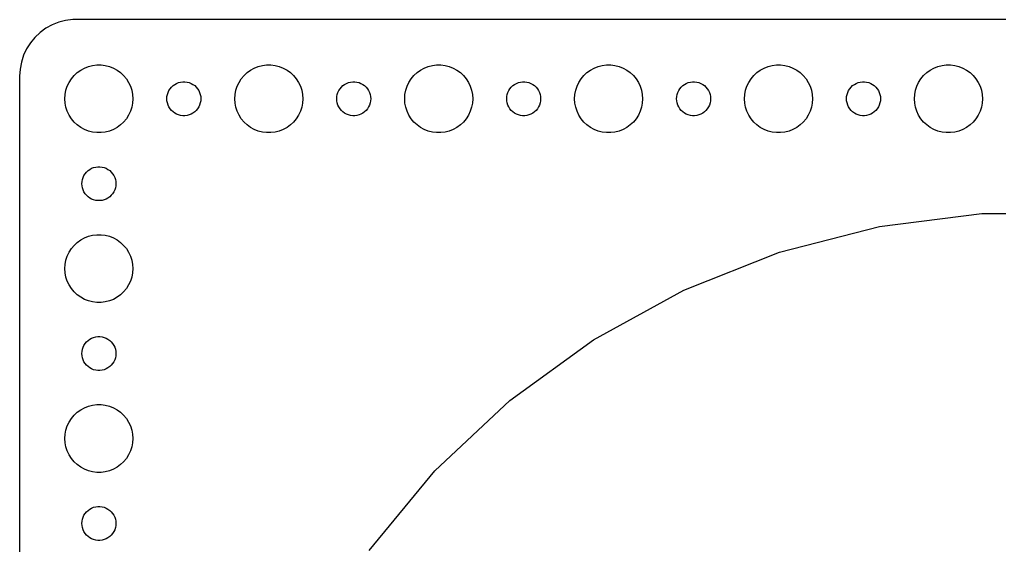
# Model space of a CAD drawing. Header units: metres. Extents: x -90 to 90, y -89 to 89.
# Drawn here: x -89.5 to -3, y 43.1 to 89.5 of the extents above; entities that cross this region are included whole.
import ezdxf

# ---------------------------------------------------------------- set-up
doc = ezdxf.new("R2010")
doc.units = ezdxf.units.M

msp = doc.modelspace()

# ---------------------------------------------------------------- linework, layer by layer
for p, q in [((-86.0451, 89.2553), (-86.6289, 89.0241)), ((-85.4369, 89.4114), (-86.0451, 89.2553)), ((-84.8139, 89.4901), (-85.4369, 89.4114)), ((84.8139, 89.4901), (-84.8139, 89.4901)), ((-87.6871, 88.3526), (-88.1448, 87.9227)), ((-87.1791, 88.7216), (-87.6871, 88.3526)), ((-86.6289, 89.0241), (-87.1791, 88.7216)), ((-88.5451, 87.4389), (-88.8815, 86.9088)), ((-88.1448, 87.9227), (-88.5451, 87.4389)), ((-88.8815, 86.9088), (-89.1489, 86.3406)), ((-89.3429, 85.7434), (-89.4606, 85.1267)), ((-89.1489, 86.3406), (-89.3429, 85.7434)), ((-89.4606, 85.1267), (-89.5, 84.5)), ((-84.6869, 84.5536), (-84.4123, 84.8115)), ((-84.4123, 84.8115), (-84.1075, 85.033)), ((-84.1075, 85.033), (-83.7773, 85.2145)), ((-83.7773, 85.2145), (-83.427, 85.3532)), ((-83.427, 85.3532), (-83.0621, 85.4469)), ((-83.0621, 85.4469), (-82.6884, 85.4941)), ((-82.6884, 85.4941), (-82.3116, 85.4941)), ((-82.3116, 85.4941), (-81.9379, 85.4469)), ((-81.9379, 85.4469), (-81.573, 85.3532)), ((-81.573, 85.3532), (-81.2227, 85.2145)), ((-81.2227, 85.2145), (-80.8925, 85.033)), ((-80.8925, 85.033), (-80.5877, 84.8115)), ((-80.5877, 84.8115), (-80.3131, 84.5536)), ((-69.6869, 84.5536), (-69.4123, 84.8115)), ((-69.4123, 84.8115), (-69.1075, 85.033)), ((-69.1075, 85.033), (-68.7773, 85.2145)), ((-68.7773, 85.2145), (-68.427, 85.3532)), ((-68.427, 85.3532), (-68.0621, 85.4469)), ((-68.0621, 85.4469), (-67.6884, 85.4941)), ((-67.6884, 85.4941), (-67.3116, 85.4941)), ((-67.3116, 85.4941), (-66.9379, 85.4469)), ((-66.9379, 85.4469), (-66.573, 85.3532)), ((-66.573, 85.3532), (-66.2227, 85.2145)), ((-66.2227, 85.2145), (-65.8925, 85.033)), ((-65.8925, 85.033), (-65.5877, 84.8115)), ((-65.5877, 84.8115), (-65.3131, 84.5536)), ((-54.6869, 84.5536), (-54.4123, 84.8115)), ((-54.4123, 84.8115), (-54.1075, 85.033)), ((-54.1075, 85.033), (-53.7773, 85.2145)), ((-53.7773, 85.2145), (-53.427, 85.3532)), ((-53.427, 85.3532), (-53.0621, 85.4469)), ((-53.0621, 85.4469), (-52.6884, 85.4941)), ((-52.6884, 85.4941), (-52.3116, 85.4941)), ((-52.3116, 85.4941), (-51.9379, 85.4469)), ((-51.9379, 85.4469), (-51.5729, 85.3532)), ((-51.5729, 85.3532), (-51.2227, 85.2145)), ((-51.2227, 85.2145), (-50.8925, 85.033)), ((-50.8925, 85.033), (-50.5877, 84.8115)), ((-50.5877, 84.8115), (-50.3131, 84.5536)), ((-39.6869, 84.5536), (-39.4123, 84.8115)), ((-39.4123, 84.8115), (-39.1075, 85.033)), ((-39.1075, 85.033), (-38.7773, 85.2145)), ((-38.7773, 85.2145), (-38.427, 85.3532)), ((-38.427, 85.3532), (-38.0621, 85.4469)), ((-38.0621, 85.4469), (-37.6884, 85.4941)), ((-37.6884, 85.4941), (-37.3116, 85.4941)), ((-37.3116, 85.4941), (-36.9379, 85.4469)), ((-36.9379, 85.4469), (-36.5729, 85.3532)), ((-36.5729, 85.3532), (-36.2227, 85.2145)), ((-36.2227, 85.2145), (-35.8925, 85.033)), ((-35.8925, 85.033), (-35.5877, 84.8115)), ((-35.5877, 84.8115), (-35.3131, 84.5536)), ((-24.6869, 84.5536), (-24.4123, 84.8115)), ((-24.4123, 84.8115), (-24.1075, 85.033)), ((-24.1075, 85.033), (-23.7773, 85.2145)), ((-23.7773, 85.2145), (-23.427, 85.3532)), ((-23.427, 85.3532), (-23.0621, 85.4469)), ((-23.0621, 85.4469), (-22.6884, 85.4941)), ((-22.6884, 85.4941), (-22.3116, 85.4941)), ((-22.3116, 85.4941), (-21.9379, 85.4469)), ((-21.9379, 85.4469), (-21.5729, 85.3532)), ((-21.5729, 85.3532), (-21.2227, 85.2145)), ((-21.2227, 85.2145), (-20.8925, 85.033)), ((-20.8925, 85.033), (-20.5877, 84.8115)), ((-20.5877, 84.8115), (-20.3131, 84.5536)), ((-9.6869, 84.5536), (-9.41226, 84.8115)), ((-9.41226, 84.8115), (-9.10747, 85.033)), ((-9.10747, 85.033), (-8.77733, 85.2145)), ((-8.77733, 85.2145), (-8.42705, 85.3532)), ((-8.42705, 85.3532), (-8.06213, 85.4469)), ((-8.06213, 85.4469), (-7.68837, 85.4941)), ((-7.68837, 85.4941), (-7.31161, 85.4941)), ((-7.31161, 85.4941), (-6.93785, 85.4469)), ((-6.93785, 85.4469), (-6.57294, 85.3532)), ((-6.57294, 85.3532), (-6.22266, 85.2145)), ((-6.22266, 85.2145), (-5.89252, 85.033)), ((-5.89252, 85.033), (-5.58772, 84.8115)), ((-5.58772, 84.8115), (-5.31308, 84.5536)), ((-89.5, 84.5), (-89.5, -84.5)), ((-85.2893, 83.6044), (-85.1289, 83.9453)), ((-85.1289, 83.9453), (-84.927, 84.2634)), ((-84.927, 84.2634), (-84.6869, 84.5536)), ((-80.3131, 84.5536), (-80.073, 84.2634)), ((-80.073, 84.2634), (-79.8711, 83.9453)), ((-79.8711, 83.9453), (-79.7107, 83.6044)), ((-75.6387, 83.8572), (-75.4635, 83.9266)), ((-75.4635, 83.9266), (-75.2811, 83.9734)), ((-75.2811, 83.9734), (-75.0942, 83.997)), ((-75.0942, 83.997), (-74.9058, 83.997)), ((-74.9058, 83.997), (-74.7189, 83.9734)), ((-74.7189, 83.9734), (-74.5365, 83.9266)), ((-74.5365, 83.9266), (-74.3613, 83.8572)), ((-70.2893, 83.6044), (-70.1289, 83.9453)), ((-70.1289, 83.9453), (-69.927, 84.2634)), ((-69.927, 84.2634), (-69.6869, 84.5536)), ((-65.3131, 84.5536), (-65.073, 84.2634)), ((-65.073, 84.2634), (-64.8711, 83.9453)), ((-64.8711, 83.9453), (-64.7107, 83.6044)), ((-60.6387, 83.8572), (-60.4635, 83.9266)), ((-60.4635, 83.9266), (-60.2811, 83.9734)), ((-60.2811, 83.9734), (-60.0942, 83.997)), ((-60.0942, 83.997), (-59.9058, 83.997)), ((-59.9058, 83.997), (-59.7189, 83.9734)), ((-59.7189, 83.9734), (-59.5365, 83.9266)), ((-59.5365, 83.9266), (-59.3613, 83.8572)), ((-55.2893, 83.6044), (-55.1289, 83.9453)), ((-55.1289, 83.9453), (-54.927, 84.2634)), ((-54.927, 84.2634), (-54.6869, 84.5536)), ((-50.3131, 84.5536), (-50.0729, 84.2634)), ((-50.0729, 84.2634), (-49.8711, 83.9453)), ((-49.8711, 83.9453), (-49.7107, 83.6044)), ((-45.6387, 83.8572), (-45.4635, 83.9266)), ((-45.4635, 83.9266), (-45.2811, 83.9734)), ((-45.2811, 83.9734), (-45.0942, 83.997)), ((-45.0942, 83.997), (-44.9058, 83.997)), ((-44.9058, 83.997), (-44.7189, 83.9734)), ((-44.7189, 83.9734), (-44.5365, 83.9266)), ((-44.5365, 83.9266), (-44.3613, 83.8572)), ((-40.2893, 83.6044), (-40.1289, 83.9453)), ((-40.1289, 83.9453), (-39.927, 84.2634)), ((-39.927, 84.2634), (-39.6869, 84.5536)), ((-35.3131, 84.5536), (-35.0729, 84.2634)), ((-35.0729, 84.2634), (-34.8711, 83.9453)), ((-34.8711, 83.9453), (-34.7107, 83.6044)), ((-30.6387, 83.8572), (-30.4635, 83.9266)), ((-30.4635, 83.9266), (-30.2811, 83.9734)), ((-30.2811, 83.9734), (-30.0942, 83.997)), ((-30.0942, 83.997), (-29.9058, 83.997)), ((-29.9058, 83.997), (-29.7189, 83.9734)), ((-29.7189, 83.9734), (-29.5365, 83.9266)), ((-29.5365, 83.9266), (-29.3613, 83.8572)), ((-25.2893, 83.6044), (-25.1289, 83.9453)), ((-25.1289, 83.9453), (-24.927, 84.2634)), ((-24.927, 84.2634), (-24.6869, 84.5536)), ((-20.3131, 84.5536), (-20.0729, 84.2634)), ((-20.0729, 84.2634), (-19.8711, 83.9453)), ((-19.8711, 83.9453), (-19.7107, 83.6044)), ((-15.6387, 83.8572), (-15.4635, 83.9266)), ((-15.4635, 83.9266), (-15.2811, 83.9734)), ((-15.2811, 83.9734), (-15.0942, 83.997)), ((-15.0942, 83.997), (-14.9058, 83.997)), ((-14.9058, 83.997), (-14.7189, 83.9734)), ((-14.7189, 83.9734), (-14.5365, 83.9266)), ((-14.5365, 83.9266), (-14.3613, 83.8572)), ((-10.2893, 83.6044), (-10.1289, 83.9453)), ((-10.1289, 83.9453), (-9.92705, 84.2634)), ((-9.92705, 84.2634), (-9.6869, 84.5536)), ((-5.31308, 84.5536), (-5.07294, 84.2634)), ((-5.07294, 84.2634), (-4.87108, 83.9453)), ((-4.87108, 83.9453), (-4.71066, 83.6044)), ((-85.4763, 82.876), (-85.4057, 83.2461)), ((-85.4057, 83.2461), (-85.2893, 83.6044)), ((-79.7107, 83.6044), (-79.5943, 83.2461)), ((-79.5943, 83.2461), (-79.5237, 82.876)), ((-76.4529, 82.873), (-76.3947, 83.0522)), ((-76.3947, 83.0522), (-76.3145, 83.2226)), ((-76.3145, 83.2226), (-76.2135, 83.3817)), ((-76.2135, 83.3817), (-76.0934, 83.5268)), ((-76.0934, 83.5268), (-75.9561, 83.6558)), ((-75.9561, 83.6558), (-75.8037, 83.7665)), ((-75.8037, 83.7665), (-75.6387, 83.8572)), ((-74.3613, 83.8572), (-74.1963, 83.7665)), ((-74.1963, 83.7665), (-74.0439, 83.6558)), ((-74.0439, 83.6558), (-73.9065, 83.5268)), ((-73.9065, 83.5268), (-73.7865, 83.3817)), ((-73.7865, 83.3817), (-73.6855, 83.2226)), ((-73.6855, 83.2226), (-73.6053, 83.0522)), ((-73.6053, 83.0522), (-73.5471, 82.873)), ((-70.4763, 82.876), (-70.4057, 83.2461)), ((-70.4057, 83.2461), (-70.2893, 83.6044)), ((-64.7107, 83.6044), (-64.5943, 83.2461)), ((-64.5943, 83.2461), (-64.5237, 82.876)), ((-61.4529, 82.873), (-61.3947, 83.0522)), ((-61.3947, 83.0522), (-61.3145, 83.2226)), ((-61.3145, 83.2226), (-61.2135, 83.3817)), ((-61.2135, 83.3817), (-61.0934, 83.5268)), ((-61.0934, 83.5268), (-60.9561, 83.6558)), ((-60.9561, 83.6558), (-60.8037, 83.7665)), ((-60.8037, 83.7665), (-60.6387, 83.8572)), ((-59.3613, 83.8572), (-59.1963, 83.7665)), ((-59.1963, 83.7665), (-59.0439, 83.6558)), ((-59.0439, 83.6558), (-58.9065, 83.5268)), ((-58.9065, 83.5268), (-58.7865, 83.3817)), ((-58.7865, 83.3817), (-58.6855, 83.2226)), ((-58.6855, 83.2226), (-58.6053, 83.0522)), ((-58.6053, 83.0522), (-58.5471, 82.873)), ((-55.4763, 82.876), (-55.4057, 83.2461)), ((-55.4057, 83.2461), (-55.2893, 83.6044)), ((-49.7107, 83.6044), (-49.5942, 83.2461)), ((-49.5942, 83.2461), (-49.5237, 82.876)), ((-46.4529, 82.873), (-46.3947, 83.0522)), ((-46.3947, 83.0522), (-46.3145, 83.2226)), ((-46.3145, 83.2226), (-46.2135, 83.3817)), ((-46.2135, 83.3817), (-46.0934, 83.5268)), ((-46.0934, 83.5268), (-45.9561, 83.6558)), ((-45.9561, 83.6558), (-45.8037, 83.7665)), ((-45.8037, 83.7665), (-45.6387, 83.8572)), ((-44.3613, 83.8572), (-44.1963, 83.7665)), ((-44.1963, 83.7665), (-44.0439, 83.6558)), ((-44.0439, 83.6558), (-43.9065, 83.5268)), ((-43.9065, 83.5268), (-43.7865, 83.3817)), ((-43.7865, 83.3817), (-43.6855, 83.2226)), ((-43.6855, 83.2226), (-43.6053, 83.0522)), ((-43.6053, 83.0522), (-43.5471, 82.873)), ((-40.4763, 82.876), (-40.4057, 83.2461)), ((-40.4057, 83.2461), (-40.2893, 83.6044)), ((-34.7107, 83.6044), (-34.5942, 83.2461)), ((-34.5942, 83.2461), (-34.5237, 82.876)), ((-31.4529, 82.873), (-31.3947, 83.0522)), ((-31.3947, 83.0522), (-31.3145, 83.2226)), ((-31.3145, 83.2226), (-31.2135, 83.3817)), ((-31.2135, 83.3817), (-31.0934, 83.5268)), ((-31.0934, 83.5268), (-30.9561, 83.6558)), ((-30.9561, 83.6558), (-30.8037, 83.7665)), ((-30.8037, 83.7665), (-30.6387, 83.8572)), ((-29.3613, 83.8572), (-29.1963, 83.7665)), ((-29.1963, 83.7665), (-29.0439, 83.6558)), ((-29.0439, 83.6558), (-28.9065, 83.5268)), ((-28.9065, 83.5268), (-28.7865, 83.3817)), ((-28.7865, 83.3817), (-28.6855, 83.2226)), ((-28.6855, 83.2226), (-28.6053, 83.0522)), ((-28.6053, 83.0522), (-28.5471, 82.873)), ((-25.4763, 82.876), (-25.4057, 83.2461)), ((-25.4057, 83.2461), (-25.2893, 83.6044)), ((-19.7107, 83.6044), (-19.5942, 83.2461)), ((-19.5942, 83.2461), (-19.5237, 82.876)), ((-16.4529, 82.873), (-16.3947, 83.0522)), ((-16.3947, 83.0522), (-16.3145, 83.2226)), ((-16.3145, 83.2226), (-16.2135, 83.3817)), ((-16.2135, 83.3817), (-16.0934, 83.5268)), ((-16.0934, 83.5268), (-15.9561, 83.6558)), ((-15.9561, 83.6558), (-15.8037, 83.7665)), ((-15.8037, 83.7665), (-15.6387, 83.8572)), ((-14.3613, 83.8572), (-14.1963, 83.7665)), ((-14.1963, 83.7665), (-14.0439, 83.6558)), ((-14.0439, 83.6558), (-13.9065, 83.5268)), ((-13.9065, 83.5268), (-13.7865, 83.3817)), ((-13.7865, 83.3817), (-13.6855, 83.2226)), ((-13.6855, 83.2226), (-13.6053, 83.0522)), ((-13.6053, 83.0522), (-13.5471, 82.873)), ((-10.4763, 82.876), (-10.4057, 83.2461)), ((-10.4057, 83.2461), (-10.2893, 83.6044)), ((-4.71066, 83.6044), (-4.59424, 83.2461)), ((-4.59424, 83.2461), (-4.52365, 82.876)), ((-85.5, 82.5), (-85.4763, 82.876)), ((-85.4763, 82.124), (-85.5, 82.5)), ((-79.5237, 82.876), (-79.5, 82.5)), ((-79.5, 82.5), (-79.5237, 82.124)), ((-76.5, 82.5), (-76.4882, 82.688)), ((-76.4882, 82.312), (-76.5, 82.5)), ((-76.4882, 82.688), (-76.4529, 82.873)), ((-76.4529, 82.127), (-76.4882, 82.312)), ((-73.5471, 82.873), (-73.5118, 82.688)), ((-73.5118, 82.312), (-73.5471, 82.127)), ((-73.5118, 82.688), (-73.5, 82.5)), ((-73.5, 82.5), (-73.5118, 82.312)), ((-70.5, 82.5), (-70.4763, 82.876)), ((-70.4763, 82.124), (-70.5, 82.5)), ((-64.5237, 82.876), (-64.5, 82.5)), ((-64.5, 82.5), (-64.5237, 82.124)), ((-61.5, 82.5), (-61.4882, 82.688)), ((-61.4882, 82.312), (-61.5, 82.5)), ((-61.4882, 82.688), (-61.4529, 82.873)), ((-61.4529, 82.127), (-61.4882, 82.312)), ((-58.5471, 82.873), (-58.5118, 82.688)), ((-58.5118, 82.312), (-58.5471, 82.127)), ((-58.5118, 82.688), (-58.5, 82.5)), ((-58.5, 82.5), (-58.5118, 82.312)), ((-55.5, 82.5), (-55.4763, 82.876)), ((-55.4763, 82.124), (-55.5, 82.5)), ((-49.5237, 82.876), (-49.5, 82.5)), ((-49.5, 82.5), (-49.5237, 82.124)), ((-46.5, 82.5), (-46.4882, 82.688)), ((-46.4882, 82.312), (-46.5, 82.5)), ((-46.4882, 82.688), (-46.4529, 82.873)), ((-46.4529, 82.127), (-46.4882, 82.312)), ((-43.5471, 82.873), (-43.5118, 82.688)), ((-43.5118, 82.312), (-43.5471, 82.127)), ((-43.5118, 82.688), (-43.5, 82.5)), ((-43.5, 82.5), (-43.5118, 82.312)), ((-40.5, 82.5), (-40.4763, 82.876)), ((-40.4763, 82.124), (-40.5, 82.5)), ((-34.5237, 82.876), (-34.5, 82.5)), ((-34.5, 82.5), (-34.5237, 82.124)), ((-31.5, 82.5), (-31.4882, 82.688)), ((-31.4882, 82.312), (-31.5, 82.5)), ((-31.4882, 82.688), (-31.4529, 82.873)), ((-31.4529, 82.127), (-31.4882, 82.312)), ((-28.5471, 82.873), (-28.5118, 82.688)), ((-28.5118, 82.312), (-28.5471, 82.127)), ((-28.5118, 82.688), (-28.5, 82.5)), ((-28.5, 82.5), (-28.5118, 82.312)), ((-25.5, 82.5), (-25.4763, 82.876)), ((-25.4763, 82.124), (-25.5, 82.5)), ((-19.5237, 82.876), (-19.5, 82.5)), ((-19.5, 82.5), (-19.5237, 82.124)), ((-16.5, 82.5), (-16.4882, 82.688)), ((-16.4882, 82.312), (-16.5, 82.5)), ((-16.4882, 82.688), (-16.4529, 82.873)), ((-16.4529, 82.127), (-16.4882, 82.312)), ((-13.5471, 82.873), (-13.5118, 82.688)), ((-13.5118, 82.312), (-13.5471, 82.127)), ((-13.5118, 82.688), (-13.5, 82.5)), ((-13.5, 82.5), (-13.5118, 82.312)), ((-10.5, 82.5), (-10.4763, 82.876)), ((-10.4763, 82.124), (-10.5, 82.5)), ((-4.52365, 82.876), (-4.5, 82.5)), ((-4.5, 82.5), (-4.52365, 82.124)), ((-85.4057, 81.7539), (-85.4763, 82.124)), ((-85.2893, 81.3956), (-85.4057, 81.7539)), ((-85.1289, 81.0547), (-85.2893, 81.3956)), ((-79.7107, 81.3956), (-79.8711, 81.0547)), ((-79.5943, 81.7539), (-79.7107, 81.3956)), ((-79.5237, 82.124), (-79.5943, 81.7539)), ((-76.3947, 81.9478), (-76.4529, 82.127)), ((-76.3145, 81.7774), (-76.3947, 81.9478)), ((-76.2135, 81.6183), (-76.3145, 81.7774)), ((-76.0934, 81.4732), (-76.2135, 81.6183)), ((-75.9561, 81.3442), (-76.0934, 81.4732)), ((-75.8037, 81.2335), (-75.9561, 81.3442)), ((-74.0439, 81.3442), (-74.1963, 81.2335)), ((-73.9065, 81.4732), (-74.0439, 81.3442)), ((-73.7865, 81.6183), (-73.9065, 81.4732)), ((-73.6855, 81.7774), (-73.7865, 81.6183)), ((-73.6053, 81.9478), (-73.6855, 81.7774)), ((-73.5471, 82.127), (-73.6053, 81.9478)), ((-70.4057, 81.7539), (-70.4763, 82.124)), ((-70.2893, 81.3956), (-70.4057, 81.7539)), ((-70.1289, 81.0547), (-70.2893, 81.3956)), ((-64.7107, 81.3956), (-64.8711, 81.0547)), ((-64.5943, 81.7539), (-64.7107, 81.3956)), ((-64.5237, 82.124), (-64.5943, 81.7539)), ((-61.3947, 81.9478), (-61.4529, 82.127)), ((-61.3145, 81.7774), (-61.3947, 81.9478)), ((-61.2135, 81.6183), (-61.3145, 81.7774)), ((-61.0934, 81.4732), (-61.2135, 81.6183)), ((-60.9561, 81.3442), (-61.0934, 81.4732)), ((-60.8037, 81.2335), (-60.9561, 81.3442)), ((-59.0439, 81.3442), (-59.1963, 81.2335)), ((-58.9065, 81.4732), (-59.0439, 81.3442)), ((-58.7865, 81.6183), (-58.9065, 81.4732)), ((-58.6855, 81.7774), (-58.7865, 81.6183)), ((-58.6053, 81.9478), (-58.6855, 81.7774)), ((-58.5471, 82.127), (-58.6053, 81.9478)), ((-55.4057, 81.7539), (-55.4763, 82.124)), ((-55.2893, 81.3956), (-55.4057, 81.7539)), ((-55.1289, 81.0547), (-55.2893, 81.3956)), ((-49.7107, 81.3956), (-49.8711, 81.0547)), ((-49.5942, 81.7539), (-49.7107, 81.3956)), ((-49.5237, 82.124), (-49.5942, 81.7539)), ((-46.3947, 81.9478), (-46.4529, 82.127)), ((-46.3145, 81.7774), (-46.3947, 81.9478)), ((-46.2135, 81.6183), (-46.3145, 81.7774)), ((-46.0934, 81.4732), (-46.2135, 81.6183)), ((-45.9561, 81.3442), (-46.0934, 81.4732)), ((-45.8037, 81.2335), (-45.9561, 81.3442)), ((-44.0439, 81.3442), (-44.1963, 81.2335)), ((-43.9065, 81.4732), (-44.0439, 81.3442)), ((-43.7865, 81.6183), (-43.9065, 81.4732)), ((-43.6855, 81.7774), (-43.7865, 81.6183)), ((-43.6053, 81.9478), (-43.6855, 81.7774)), ((-43.5471, 82.127), (-43.6053, 81.9478)), ((-40.4057, 81.7539), (-40.4763, 82.124)), ((-40.2893, 81.3956), (-40.4057, 81.7539)), ((-40.1289, 81.0547), (-40.2893, 81.3956)), ((-34.7107, 81.3956), (-34.8711, 81.0547)), ((-34.5942, 81.7539), (-34.7107, 81.3956)), ((-34.5237, 82.124), (-34.5942, 81.7539)), ((-31.3947, 81.9478), (-31.4529, 82.127)), ((-31.3145, 81.7774), (-31.3947, 81.9478)), ((-31.2135, 81.6183), (-31.3145, 81.7774)), ((-31.0934, 81.4732), (-31.2135, 81.6183)), ((-30.9561, 81.3442), (-31.0934, 81.4732)), ((-30.8037, 81.2335), (-30.9561, 81.3442)), ((-29.0439, 81.3442), (-29.1963, 81.2335)), ((-28.9065, 81.4732), (-29.0439, 81.3442)), ((-28.7865, 81.6183), (-28.9065, 81.4732)), ((-28.6855, 81.7774), (-28.7865, 81.6183)), ((-28.6053, 81.9478), (-28.6855, 81.7774)), ((-28.5471, 82.127), (-28.6053, 81.9478)), ((-25.4057, 81.7539), (-25.4763, 82.124)), ((-25.2893, 81.3956), (-25.4057, 81.7539)), ((-25.1289, 81.0547), (-25.2893, 81.3956)), ((-19.7107, 81.3956), (-19.8711, 81.0547)), ((-19.5942, 81.7539), (-19.7107, 81.3956)), ((-19.5237, 82.124), (-19.5942, 81.7539)), ((-16.3947, 81.9478), (-16.4529, 82.127)), ((-16.3145, 81.7774), (-16.3947, 81.9478)), ((-16.2135, 81.6183), (-16.3145, 81.7774)), ((-16.0934, 81.4732), (-16.2135, 81.6183)), ((-15.9561, 81.3442), (-16.0934, 81.4732)), ((-15.8037, 81.2335), (-15.9561, 81.3442)), ((-14.0439, 81.3442), (-14.1963, 81.2335)), ((-13.9065, 81.4732), (-14.0439, 81.3442)), ((-13.7865, 81.6183), (-13.9065, 81.4732)), ((-13.6855, 81.7774), (-13.7865, 81.6183)), ((-13.6053, 81.9478), (-13.6855, 81.7774)), ((-13.5471, 82.127), (-13.6053, 81.9478)), ((-10.4057, 81.7539), (-10.4763, 82.124)), ((-10.2893, 81.3956), (-10.4057, 81.7539)), ((-10.1289, 81.0547), (-10.2893, 81.3956)), ((-4.71066, 81.3956), (-4.87108, 81.0547)), ((-4.59424, 81.7539), (-4.71066, 81.3956)), ((-4.52365, 82.124), (-4.59424, 81.7539)), ((-84.927, 80.7366), (-85.1289, 81.0547)), ((-84.6869, 80.4464), (-84.927, 80.7366)), ((-84.4123, 80.1885), (-84.6869, 80.4464)), ((-80.3131, 80.4464), (-80.5877, 80.1885)), ((-80.073, 80.7366), (-80.3131, 80.4464)), ((-79.8711, 81.0547), (-80.073, 80.7366)), ((-75.6387, 81.1428), (-75.8037, 81.2335)), ((-75.4635, 81.0734), (-75.6387, 81.1428)), ((-75.2811, 81.0266), (-75.4635, 81.0734)), ((-75.0942, 81.003), (-75.2811, 81.0266)), ((-74.9058, 81.003), (-75.0942, 81.003)), ((-74.7189, 81.0266), (-74.9058, 81.003)), ((-74.5365, 81.0734), (-74.7189, 81.0266)), ((-74.3613, 81.1428), (-74.5365, 81.0734)), ((-74.1963, 81.2335), (-74.3613, 81.1428)), ((-69.927, 80.7366), (-70.1289, 81.0547)), ((-69.6869, 80.4464), (-69.927, 80.7366)), ((-69.4123, 80.1885), (-69.6869, 80.4464)), ((-65.3131, 80.4464), (-65.5877, 80.1885)), ((-65.073, 80.7366), (-65.3131, 80.4464)), ((-64.8711, 81.0547), (-65.073, 80.7366)), ((-60.6387, 81.1428), (-60.8037, 81.2335)), ((-60.4635, 81.0734), (-60.6387, 81.1428)), ((-60.2811, 81.0266), (-60.4635, 81.0734)), ((-60.0942, 81.003), (-60.2811, 81.0266)), ((-59.9058, 81.003), (-60.0942, 81.003)), ((-59.7189, 81.0266), (-59.9058, 81.003)), ((-59.5365, 81.0734), (-59.7189, 81.0266)), ((-59.3613, 81.1428), (-59.5365, 81.0734)), ((-59.1963, 81.2335), (-59.3613, 81.1428)), ((-54.927, 80.7366), (-55.1289, 81.0547)), ((-54.6869, 80.4464), (-54.927, 80.7366)), ((-54.4123, 80.1885), (-54.6869, 80.4464)), ((-50.3131, 80.4464), (-50.5877, 80.1885)), ((-50.0729, 80.7366), (-50.3131, 80.4464)), ((-49.8711, 81.0547), (-50.0729, 80.7366)), ((-45.6387, 81.1428), (-45.8037, 81.2335)), ((-45.4635, 81.0734), (-45.6387, 81.1428)), ((-45.2811, 81.0266), (-45.4635, 81.0734)), ((-45.0942, 81.003), (-45.2811, 81.0266)), ((-44.9058, 81.003), (-45.0942, 81.003)), ((-44.7189, 81.0266), (-44.9058, 81.003)), ((-44.5365, 81.0734), (-44.7189, 81.0266)), ((-44.3613, 81.1428), (-44.5365, 81.0734)), ((-44.1963, 81.2335), (-44.3613, 81.1428)), ((-39.927, 80.7366), (-40.1289, 81.0547)), ((-39.6869, 80.4464), (-39.927, 80.7366)), ((-39.4123, 80.1885), (-39.6869, 80.4464)), ((-35.3131, 80.4464), (-35.5877, 80.1885)), ((-35.0729, 80.7366), (-35.3131, 80.4464)), ((-34.8711, 81.0547), (-35.0729, 80.7366)), ((-30.6387, 81.1428), (-30.8037, 81.2335)), ((-30.4635, 81.0734), (-30.6387, 81.1428)), ((-30.2811, 81.0266), (-30.4635, 81.0734)), ((-30.0942, 81.003), (-30.2811, 81.0266)), ((-29.9058, 81.003), (-30.0942, 81.003)), ((-29.7189, 81.0266), (-29.9058, 81.003)), ((-29.5365, 81.0734), (-29.7189, 81.0266)), ((-29.3613, 81.1428), (-29.5365, 81.0734)), ((-29.1963, 81.2335), (-29.3613, 81.1428)), ((-24.927, 80.7366), (-25.1289, 81.0547)), ((-24.6869, 80.4464), (-24.927, 80.7366)), ((-24.4123, 80.1885), (-24.6869, 80.4464)), ((-20.3131, 80.4464), (-20.5877, 80.1885)), ((-20.0729, 80.7366), (-20.3131, 80.4464)), ((-19.8711, 81.0547), (-20.0729, 80.7366)), ((-15.6387, 81.1428), (-15.8037, 81.2335)), ((-15.4635, 81.0734), (-15.6387, 81.1428)), ((-15.2811, 81.0266), (-15.4635, 81.0734)), ((-15.0942, 81.003), (-15.2811, 81.0266)), ((-14.9058, 81.003), (-15.0942, 81.003)), ((-14.7189, 81.0266), (-14.9058, 81.003)), ((-14.5365, 81.0734), (-14.7189, 81.0266)), ((-14.3613, 81.1428), (-14.5365, 81.0734)), ((-14.1963, 81.2335), (-14.3613, 81.1428)), ((-9.92705, 80.7366), (-10.1289, 81.0547)), ((-9.6869, 80.4464), (-9.92705, 80.7366)), ((-9.41226, 80.1885), (-9.6869, 80.4464)), ((-5.31308, 80.4464), (-5.58772, 80.1885)), ((-5.07294, 80.7366), (-5.31308, 80.4464)), ((-4.87108, 81.0547), (-5.07294, 80.7366)), ((-84.1075, 79.967), (-84.4123, 80.1885)), ((-83.7773, 79.7855), (-84.1075, 79.967)), ((-83.427, 79.6468), (-83.7773, 79.7855)), ((-83.0621, 79.5531), (-83.427, 79.6468)), ((-81.573, 79.6468), (-81.9379, 79.5531)), ((-81.2227, 79.7855), (-81.573, 79.6468)), ((-80.8925, 79.967), (-81.2227, 79.7855)), ((-80.5877, 80.1885), (-80.8925, 79.967)), ((-69.1075, 79.967), (-69.4123, 80.1885)), ((-68.7773, 79.7855), (-69.1075, 79.967)), ((-68.427, 79.6468), (-68.7773, 79.7855)), ((-68.0621, 79.5531), (-68.427, 79.6468)), ((-66.573, 79.6468), (-66.9379, 79.5531)), ((-66.2227, 79.7855), (-66.573, 79.6468)), ((-65.8925, 79.967), (-66.2227, 79.7855)), ((-65.5877, 80.1885), (-65.8925, 79.967)), ((-54.1075, 79.967), (-54.4123, 80.1885)), ((-53.7773, 79.7855), (-54.1075, 79.967)), ((-53.427, 79.6468), (-53.7773, 79.7855)), ((-53.0621, 79.5531), (-53.427, 79.6468)), ((-51.5729, 79.6468), (-51.9379, 79.5531)), ((-51.2227, 79.7855), (-51.5729, 79.6468)), ((-50.8925, 79.967), (-51.2227, 79.7855)), ((-50.5877, 80.1885), (-50.8925, 79.967)), ((-39.1075, 79.967), (-39.4123, 80.1885)), ((-38.7773, 79.7855), (-39.1075, 79.967)), ((-38.427, 79.6468), (-38.7773, 79.7855)), ((-38.0621, 79.5531), (-38.427, 79.6468)), ((-36.5729, 79.6468), (-36.9379, 79.5531)), ((-36.2227, 79.7855), (-36.5729, 79.6468)), ((-35.8925, 79.967), (-36.2227, 79.7855)), ((-35.5877, 80.1885), (-35.8925, 79.967)), ((-24.1075, 79.967), (-24.4123, 80.1885)), ((-23.7773, 79.7855), (-24.1075, 79.967)), ((-23.427, 79.6468), (-23.7773, 79.7855)), ((-23.0621, 79.5531), (-23.427, 79.6468)), ((-21.5729, 79.6468), (-21.9379, 79.5531)), ((-21.2227, 79.7855), (-21.5729, 79.6468)), ((-20.8925, 79.967), (-21.2227, 79.7855)), ((-20.5877, 80.1885), (-20.8925, 79.967)), ((-9.10747, 79.967), (-9.41226, 80.1885)), ((-8.77733, 79.7855), (-9.10747, 79.967)), ((-8.42705, 79.6468), (-8.77733, 79.7855)), ((-8.06213, 79.5531), (-8.42705, 79.6468)), ((-6.57294, 79.6468), (-6.93785, 79.5531)), ((-6.22266, 79.7855), (-6.57294, 79.6468)), ((-5.89252, 79.967), (-6.22266, 79.7855)), ((-5.58772, 80.1885), (-5.89252, 79.967)), ((-82.6884, 79.5059), (-83.0621, 79.5531)), ((-82.3116, 79.5059), (-82.6884, 79.5059)), ((-81.9379, 79.5531), (-82.3116, 79.5059)), ((-67.6884, 79.5059), (-68.0621, 79.5531)), ((-67.3116, 79.5059), (-67.6884, 79.5059)), ((-66.9379, 79.5531), (-67.3116, 79.5059)), ((-52.6884, 79.5059), (-53.0621, 79.5531)), ((-52.3116, 79.5059), (-52.6884, 79.5059)), ((-51.9379, 79.5531), (-52.3116, 79.5059)), ((-37.6884, 79.5059), (-38.0621, 79.5531)), ((-37.3116, 79.5059), (-37.6884, 79.5059)), ((-36.9379, 79.5531), (-37.3116, 79.5059)), ((-22.6884, 79.5059), (-23.0621, 79.5531)), ((-22.3116, 79.5059), (-22.6884, 79.5059)), ((-21.9379, 79.5531), (-22.3116, 79.5059)), ((-7.68837, 79.5059), (-8.06213, 79.5531)), ((-7.31161, 79.5059), (-7.68837, 79.5059)), ((-6.93785, 79.5531), (-7.31161, 79.5059)), ((-83.5934, 76.0268), (-83.4561, 76.1558)), ((-83.4561, 76.1558), (-83.3037, 76.2665)), ((-83.3037, 76.2665), (-83.1387, 76.3572)), ((-83.1387, 76.3572), (-82.9635, 76.4266)), ((-82.9635, 76.4266), (-82.7811, 76.4734)), ((-82.7811, 76.4734), (-82.5942, 76.497)), ((-82.5942, 76.497), (-82.4058, 76.497)), ((-82.4058, 76.497), (-82.2189, 76.4734)), ((-82.2189, 76.4734), (-82.0365, 76.4266)), ((-82.0365, 76.4266), (-81.8613, 76.3572)), ((-81.8613, 76.3572), (-81.6963, 76.2665)), ((-81.6963, 76.2665), (-81.5439, 76.1558)), ((-81.5439, 76.1558), (-81.4065, 76.0268)), ((-83.9882, 75.188), (-83.9529, 75.373)), ((-83.9529, 75.373), (-83.8947, 75.5522)), ((-83.8947, 75.5522), (-83.8145, 75.7226)), ((-83.8145, 75.7226), (-83.7135, 75.8817)), ((-83.7135, 75.8817), (-83.5934, 76.0268)), ((-81.4065, 76.0268), (-81.2865, 75.8817)), ((-81.2865, 75.8817), (-81.1855, 75.7226)), ((-81.1855, 75.7226), (-81.1053, 75.5522)), ((-81.1053, 75.5522), (-81.0471, 75.373)), ((-81.0471, 75.373), (-81.0118, 75.188)), ((-84, 75), (-83.9882, 75.188)), ((-83.9882, 74.812), (-84, 75)), ((-83.9529, 74.627), (-83.9882, 74.812)), ((-83.8947, 74.4478), (-83.9529, 74.627)), ((-83.8145, 74.2774), (-83.8947, 74.4478)), ((-81.1053, 74.4478), (-81.1855, 74.2774)), ((-81.0471, 74.627), (-81.1053, 74.4478)), ((-81.0118, 74.812), (-81.0471, 74.627)), ((-81.0118, 75.188), (-81, 75)), ((-81, 75), (-81.0118, 74.812)), ((-83.7135, 74.1183), (-83.8145, 74.2774)), ((-83.5934, 73.9732), (-83.7135, 74.1183)), ((-83.4561, 73.8442), (-83.5934, 73.9732)), ((-83.3037, 73.7335), (-83.4561, 73.8442)), ((-83.1387, 73.6428), (-83.3037, 73.7335)), ((-82.9635, 73.5734), (-83.1387, 73.6428)), ((-82.7811, 73.5266), (-82.9635, 73.5734)), ((-82.5942, 73.503), (-82.7811, 73.5266)), ((-82.2189, 73.5266), (-82.4058, 73.503)), ((-82.0365, 73.5734), (-82.2189, 73.5266)), ((-81.8613, 73.6428), (-82.0365, 73.5734)), ((-81.6963, 73.7335), (-81.8613, 73.6428)), ((-81.5439, 73.8442), (-81.6963, 73.7335)), ((-81.4065, 73.9732), (-81.5439, 73.8442)), ((-81.2865, 74.1183), (-81.4065, 73.9732)), ((-81.1855, 74.2774), (-81.2865, 74.1183)), ((-82.4058, 73.503), (-82.5942, 73.503)), ((-13.5851, 71.2158), (-4.55231, 72.3569)), ((-4.55231, 72.3569), (4.55231, 72.3569)), ((-22.4037, 68.9516), (-13.5851, 71.2158)), ((-84.1075, 70.033), (-83.7773, 70.2145)), ((-83.7773, 70.2145), (-83.427, 70.3532)), ((-83.427, 70.3532), (-83.0621, 70.4469)), ((-83.0621, 70.4469), (-82.6884, 70.4941)), ((-82.6884, 70.4941), (-82.3116, 70.4941)), ((-82.3116, 70.4941), (-81.9379, 70.4469)), ((-81.9379, 70.4469), (-81.573, 70.3532)), ((-81.573, 70.3532), (-81.2227, 70.2145)), ((-81.2227, 70.2145), (-80.8925, 70.033)), ((-85.1289, 68.9453), (-84.927, 69.2634)), ((-84.927, 69.2634), (-84.6869, 69.5536)), ((-84.6869, 69.5536), (-84.4123, 69.8115)), ((-84.4123, 69.8115), (-84.1075, 70.033)), ((-80.8925, 70.033), (-80.5877, 69.8115)), ((-80.5877, 69.8115), (-80.3131, 69.5536)), ((-80.3131, 69.5536), (-80.073, 69.2634)), ((-80.073, 69.2634), (-79.8711, 68.9453)), ((-85.4057, 68.2461), (-85.2893, 68.6044)), ((-85.2893, 68.6044), (-85.1289, 68.9453)), ((-79.8711, 68.9453), (-79.7107, 68.6044)), ((-79.7107, 68.6044), (-79.5943, 68.2461)), ((-30.869, 65.6), (-22.4037, 68.9516)), ((-85.5, 67.5), (-85.4763, 67.876)), ((-85.4763, 67.124), (-85.5, 67.5)), ((-85.4763, 67.876), (-85.4057, 68.2461)), ((-79.5943, 68.2461), (-79.5237, 67.876)), ((-79.5237, 67.876), (-79.5, 67.5)), ((-79.5, 67.5), (-79.5237, 67.124)), ((-85.4057, 66.7539), (-85.4763, 67.124)), ((-85.2893, 66.3956), (-85.4057, 66.7539)), ((-79.5943, 66.7539), (-79.7107, 66.3956)), ((-79.5237, 67.124), (-79.5943, 66.7539)), ((-85.1289, 66.0547), (-85.2893, 66.3956)), ((-84.927, 65.7366), (-85.1289, 66.0547)), ((-79.8711, 66.0547), (-80.073, 65.7366)), ((-79.7107, 66.3956), (-79.8711, 66.0547)), ((-84.6869, 65.4464), (-84.927, 65.7366)), ((-84.4123, 65.1885), (-84.6869, 65.4464)), ((-84.1075, 64.967), (-84.4123, 65.1885)), ((-83.7773, 64.7855), (-84.1075, 64.967)), ((-80.8925, 64.967), (-81.2227, 64.7855)), ((-80.5877, 65.1885), (-80.8925, 64.967)), ((-80.3131, 65.4464), (-80.5877, 65.1885)), ((-80.073, 65.7366), (-80.3131, 65.4464)), ((-38.8474, 61.2138), (-30.869, 65.6)), ((-83.427, 64.6468), (-83.7773, 64.7855)), ((-83.0621, 64.5531), (-83.427, 64.6468)), ((-82.6884, 64.5059), (-83.0621, 64.5531)), ((-82.3116, 64.5059), (-82.6884, 64.5059)), ((-81.9379, 64.5531), (-82.3116, 64.5059)), ((-81.573, 64.6468), (-81.9379, 64.5531)), ((-81.2227, 64.7855), (-81.573, 64.6468)), ((-83.1387, 61.3572), (-82.9635, 61.4266)), ((-82.9635, 61.4266), (-82.7811, 61.4734)), ((-82.7811, 61.4734), (-82.5942, 61.497)), ((-82.5942, 61.497), (-82.4058, 61.497)), ((-82.4058, 61.497), (-82.2189, 61.4734)), ((-82.2189, 61.4734), (-82.0365, 61.4266)), ((-82.0365, 61.4266), (-81.8613, 61.3572)), ((-83.9529, 60.373), (-83.8947, 60.5522)), ((-83.8947, 60.5522), (-83.8145, 60.7226)), ((-83.8145, 60.7226), (-83.7135, 60.8817)), ((-83.7135, 60.8817), (-83.5934, 61.0268)), ((-83.5934, 61.0268), (-83.4561, 61.1558)), ((-83.4561, 61.1558), (-83.3037, 61.2665)), ((-83.3037, 61.2665), (-83.1387, 61.3572)), ((-81.8613, 61.3572), (-81.6963, 61.2665)), ((-81.6963, 61.2665), (-81.5439, 61.1558)), ((-81.5439, 61.1558), (-81.4065, 61.0268)), ((-81.4065, 61.0268), (-81.2865, 60.8817)), ((-81.2865, 60.8817), (-81.1855, 60.7226)), ((-81.1855, 60.7226), (-81.1053, 60.5522)), ((-81.1053, 60.5522), (-81.0471, 60.373)), ((-46.2132, 55.8622), (-38.8474, 61.2138)), ((-84, 60), (-83.9882, 60.188)), ((-83.9882, 59.812), (-84, 60)), ((-83.9882, 60.188), (-83.9529, 60.373)), ((-83.9529, 59.627), (-83.9882, 59.812)), ((-81.0471, 60.373), (-81.0118, 60.188)), ((-81.0118, 59.812), (-81.0471, 59.627)), ((-81.0118, 60.188), (-81, 60)), ((-81, 60), (-81.0118, 59.812)), ((-83.8947, 59.4478), (-83.9529, 59.627)), ((-83.8145, 59.2774), (-83.8947, 59.4478)), ((-83.7135, 59.1183), (-83.8145, 59.2774)), ((-83.5934, 58.9732), (-83.7135, 59.1183)), ((-83.4561, 58.8442), (-83.5934, 58.9732)), ((-83.3037, 58.7335), (-83.4561, 58.8442)), ((-81.5439, 58.8442), (-81.6963, 58.7335)), ((-81.4065, 58.9732), (-81.5439, 58.8442)), ((-81.2865, 59.1183), (-81.4065, 58.9732)), ((-81.1855, 59.2774), (-81.2865, 59.1183)), ((-81.1053, 59.4478), (-81.1855, 59.2774)), ((-81.0471, 59.627), (-81.1053, 59.4478)), ((-83.1387, 58.6428), (-83.3037, 58.7335)), ((-82.9635, 58.5734), (-83.1387, 58.6428)), ((-82.7811, 58.5266), (-82.9635, 58.5734)), ((-82.5942, 58.503), (-82.7811, 58.5266)), ((-82.4058, 58.503), (-82.5942, 58.503)), ((-82.2189, 58.5266), (-82.4058, 58.503)), ((-82.0365, 58.5734), (-82.2189, 58.5266)), ((-81.8613, 58.6428), (-82.0365, 58.5734)), ((-81.6963, 58.7335), (-81.8613, 58.6428)), ((-83.427, 55.3532), (-83.0621, 55.4469)), ((-83.0621, 55.4469), (-82.6884, 55.4941)), ((-82.6884, 55.4941), (-82.3116, 55.4941)), ((-82.3116, 55.4941), (-81.9379, 55.4469)), ((-81.9379, 55.4469), (-81.573, 55.3532)), ((-52.8502, 49.6297), (-46.2132, 55.8622)), ((-84.927, 54.2634), (-84.6869, 54.5536)), ((-84.6869, 54.5536), (-84.4123, 54.8115)), ((-84.4123, 54.8115), (-84.1075, 55.033)), ((-84.1075, 55.033), (-83.7773, 55.2145)), ((-83.7773, 55.2145), (-83.427, 55.3532)), ((-81.573, 55.3532), (-81.2227, 55.2145)), ((-81.2227, 55.2145), (-80.8925, 55.033)), ((-80.8925, 55.033), (-80.5877, 54.8115)), ((-80.5877, 54.8115), (-80.3131, 54.5536)), ((-80.3131, 54.5536), (-80.073, 54.2634)), ((-85.2893, 53.6044), (-85.1289, 53.9453)), ((-85.1289, 53.9453), (-84.927, 54.2634)), ((-80.073, 54.2634), (-79.8711, 53.9453)), ((-79.8711, 53.9453), (-79.7107, 53.6044)), ((-85.5, 52.5), (-85.4763, 52.876)), ((-85.4763, 52.876), (-85.4057, 53.2461)), ((-85.4057, 53.2461), (-85.2893, 53.6044)), ((-79.7107, 53.6044), (-79.5943, 53.2461)), ((-79.5943, 53.2461), (-79.5237, 52.876)), ((-79.5237, 52.876), (-79.5, 52.5)), ((-85.4763, 52.124), (-85.5, 52.5)), ((-85.4057, 51.7539), (-85.4763, 52.124)), ((-79.5237, 52.124), (-79.5943, 51.7539)), ((-79.5, 52.5), (-79.5237, 52.124)), ((-85.2893, 51.3956), (-85.4057, 51.7539)), ((-85.1289, 51.0547), (-85.2893, 51.3956)), ((-84.927, 50.7366), (-85.1289, 51.0547)), ((-79.8711, 51.0547), (-80.073, 50.7366)), ((-79.7107, 51.3956), (-79.8711, 51.0547)), ((-79.5943, 51.7539), (-79.7107, 51.3956)), ((-84.6869, 50.4464), (-84.927, 50.7366)), ((-84.4123, 50.1885), (-84.6869, 50.4464)), ((-84.1075, 49.967), (-84.4123, 50.1885)), ((-80.5877, 50.1885), (-80.8925, 49.967)), ((-80.3131, 50.4464), (-80.5877, 50.1885)), ((-80.073, 50.7366), (-80.3131, 50.4464)), ((-83.7773, 49.7855), (-84.1075, 49.967)), ((-83.427, 49.6468), (-83.7773, 49.7855)), ((-83.0621, 49.5531), (-83.427, 49.6468)), ((-82.6884, 49.5059), (-83.0621, 49.5531)), ((-82.3116, 49.5059), (-82.6884, 49.5059)), ((-81.9379, 49.5531), (-82.3116, 49.5059)), ((-81.573, 49.6468), (-81.9379, 49.5531)), ((-81.2227, 49.7855), (-81.573, 49.6468)), ((-80.8925, 49.967), (-81.2227, 49.7855)), ((-58.6537, 42.6144), (-52.8502, 49.6297)), ((-83.8145, 45.7226), (-83.7135, 45.8817)), ((-83.7135, 45.8817), (-83.5934, 46.0268)), ((-83.5934, 46.0268), (-83.4561, 46.1558)), ((-83.4561, 46.1558), (-83.3037, 46.2665)), ((-83.3037, 46.2665), (-83.1387, 46.3572)), ((-83.1387, 46.3572), (-82.9635, 46.4266)), ((-82.9635, 46.4266), (-82.7811, 46.4734)), ((-82.7811, 46.4734), (-82.5942, 46.497)), ((-82.5942, 46.497), (-82.4058, 46.497)), ((-82.4058, 46.497), (-82.2189, 46.4734)), ((-82.2189, 46.4734), (-82.0365, 46.4266)), ((-82.0365, 46.4266), (-81.8613, 46.3572)), ((-81.8613, 46.3572), (-81.6963, 46.2665)), ((-81.6963, 46.2665), (-81.5439, 46.1558)), ((-81.5439, 46.1558), (-81.4065, 46.0268)), ((-81.4065, 46.0268), (-81.2865, 45.8817)), ((-81.2865, 45.8817), (-81.1855, 45.7226)), ((-84, 45), (-83.9882, 45.188)), ((-83.9882, 44.812), (-84, 45)), ((-83.9882, 45.188), (-83.9529, 45.373)), ((-83.9529, 45.373), (-83.8947, 45.5522)), ((-83.8947, 45.5522), (-83.8145, 45.7226)), ((-81.1855, 45.7226), (-81.1053, 45.5522)), ((-81.1053, 45.5522), (-81.0471, 45.373)), ((-81.0471, 45.373), (-81.0118, 45.188)), ((-81.0118, 45.188), (-81, 45)), ((-81, 45), (-81.0118, 44.812)), ((-83.9529, 44.627), (-83.9882, 44.812)), ((-83.8947, 44.4478), (-83.9529, 44.627)), ((-83.8145, 44.2774), (-83.8947, 44.4478)), ((-83.7135, 44.1183), (-83.8145, 44.2774)), ((-83.5934, 43.9732), (-83.7135, 44.1183)), ((-81.2865, 44.1183), (-81.4065, 43.9732)), ((-81.1855, 44.2774), (-81.2865, 44.1183)), ((-81.1053, 44.4478), (-81.1855, 44.2774)), ((-81.0471, 44.627), (-81.1053, 44.4478)), ((-81.0118, 44.812), (-81.0471, 44.627)), ((-83.4561, 43.8442), (-83.5934, 43.9732)), ((-83.3037, 43.7335), (-83.4561, 43.8442)), ((-83.1387, 43.6428), (-83.3037, 43.7335)), ((-82.9635, 43.5734), (-83.1387, 43.6428)), ((-82.7811, 43.5266), (-82.9635, 43.5734)), ((-82.5942, 43.503), (-82.7811, 43.5266)), ((-82.4058, 43.503), (-82.5942, 43.503)), ((-82.2189, 43.5266), (-82.4058, 43.503)), ((-82.0365, 43.5734), (-82.2189, 43.5266)), ((-81.8613, 43.6428), (-82.0365, 43.5734)), ((-81.6963, 43.7335), (-81.8613, 43.6428)), ((-81.5439, 43.8442), (-81.6963, 43.7335)), ((-81.4065, 43.9732), (-81.5439, 43.8442))]:
    msp.add_line(p, q)

doc.saveas('drawing.dxf')
